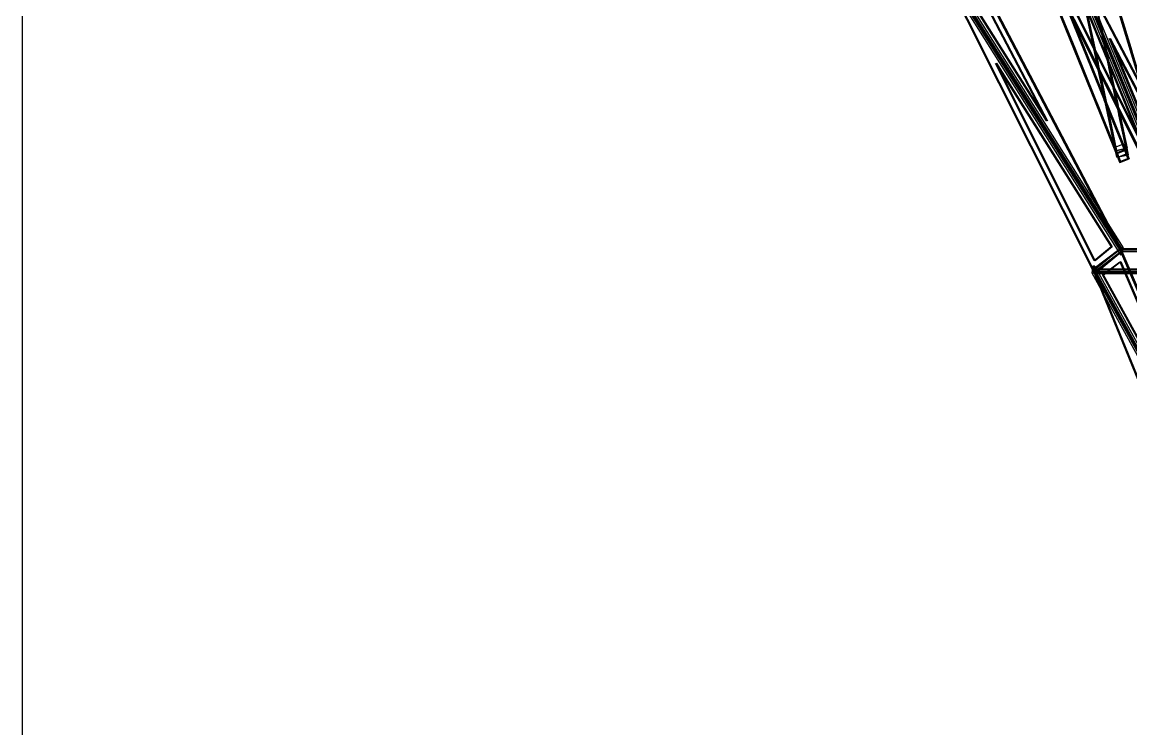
# Model space of a CAD drawing. Header units: millimetres. Extents: x -52000 to 48850, y -48850 to 51750.
# Drawn here: x -48000 to -31200, y 16786 to 27494 of the extents above; entities that cross this region are included whole.
import ezdxf

# ---------------------------------------------------------------- set-up
doc = ezdxf.new("R2010")
doc.units = ezdxf.units.MM
doc.layers.add('D-STR-BASE', color=7, linetype='Continuous', lineweight=25)
doc.layers.add('D-STR-STRC', color=7, linetype='Continuous', lineweight=25)

msp = doc.modelspace()

# ---------------------------------------------------------------- linework, layer by layer
at = {"layer": 'D-STR-BASE'}
msp.add_lwpolyline([(-48000, -48000), (48000, -48000), (48000, 48000), (-48000, 48000)], close=True, dxfattribs=at)
at = {"layer": 'D-STR-STRC'}
for points in [[(-35405.3, 35349.4), (-31421.5, 25508.7)], [(-35401.5, 35340.1), (-31417.7, 25499.4)], [(-35266.3, 35405.7), (-31282.5, 25565)], [(-35262.5, 35396.4), (-31278.7, 25555.7)], [(-35352.2, 35218.4), (-31368.5, 25377.7)], [(-35348.5, 35209), (-31364.7, 25368.3)], [(-35213.2, 35274.7), (-31229.4, 25434)], [(-35209.4, 35265.3), (-31225.6, 25424.6)], [(-32990, 32935.9), (-29440.1, 21257.2)], [(-32987.7, 32928.3), (-29437.8, 21249.6)], [(-31411.6, 25448), (-32989, 32882.3)], [(-32957.8, 32830), (-29407.9, 21151.2)], [(-32955.5, 32822.4), (-29405.6, 21143.7)], [(-31235.5, 25485.3), (-32812.9, 32919.7)], [(-33874.6, 28837.3), (-31347.8, 24018.2)], [(-33869.3, 28843.3), (-31342.1, 24022.9)], [(-32281.2, 28797), (-30164.1, 23638.3)], [(-32263.1, 28886), (-30146, 23727.3)], [(-32254.6, 28837.3), (-29727.8, 24018.2)], [(-32250.8, 28799.3), (-30133.7, 23640.7)], [(-32249.3, 28843.3), (-29722.1, 24022.9)], [(-32232.7, 28888.4), (-30115.6, 23729.7)], [(-34180.6, 28451.8), (-31354.7, 23969.8)], [(-34170.6, 28556.8), (-31344.7, 24074.9)], [(-34168, 28504.9), (-31752.3, 23684.6)], [(-34162.7, 28510.9), (-31746.6, 23689.2)], [(-34150.2, 28454.2), (-31324.3, 23972.2)], [(-34140.2, 28559.2), (-31314.3, 24077.2)], [(-32548, 28504.9), (-30132.3, 23684.6)], [(-32542.7, 28510.9), (-30126.6, 23689.2)], [(-31453.9, 25588.7), (-31421.5, 25508.7)], [(-31411.6, 25448), (-31432.4, 25545.8)], [(-31314.9, 25645), (-31282.5, 25565)], [(-31235.5, 25485.3), (-31256.3, 25583.2)], [(-31397.1, 25448.3), (-31364.7, 25368.3)], [(-31258, 25504.6), (-31225.6, 25424.6)], [(-31370.1, 24054.3), (-29299, 19228.5)], [(-31364.5, 24058.6), (-29293.1, 19232.1)], [(-31363.9, 24058.4), (-31347.3, 24019.8)], [(-31359.3, 24056.7), (-31341.5, 24022.7)], [(-31788.9, 23694.8), (-29307.3, 19180.7)], [(-31775.7, 23796.6), (-29294.1, 19282.5)], [(-31774.7, 23746.2), (-29802.8, 18919.7)], [(-31773.8, 23746.3), (-31758.1, 23707.7)], [(-31769.1, 23750.5), (-29797, 18923.3)], [(-31768.5, 23718.7), (-31751.4, 23684.7)], [(-31758.5, 23696.8), (-29276.9, 19182.7)], [(-31745.2, 23798.6), (-29263.7, 19284.5)]]:
    msp.add_lwpolyline(points, dxfattribs=at)
for points in [[(-35405.3, 35349.4), (-35348.5, 35209), (-31364.7, 25368.3), (-31421.5, 25508.7)], [(-35390.5, 35355.4), (-35333.6, 35215), (-31349.8, 25374.3), (-31406.7, 25514.7)], [(-35281.1, 35399.7), (-35224.3, 35259.3), (-31240.5, 25418.6), (-31297.3, 25559)], [(-35266.3, 35405.7), (-35209.4, 35265.3), (-31225.6, 25424.6), (-31282.5, 25565)], [(-32990, 32935.9), (-32955.5, 32822.4), (-29405.6, 21143.7), (-29440.1, 21257.2)], [(-32974.7, 32940.6), (-32940.2, 32827.1), (-29390.2, 21148.3), (-29424.8, 21261.8)], [(-31396, 25451.3), (-31396, 25451.3), (-32973.4, 32885.6), (-32973.4, 32885.6)], [(-31251.2, 25482), (-31251.2, 25482), (-32828.6, 32916.3), (-32828.6, 32916.3)], [(-34168, 28504.9), (-33869.3, 28843.3), (-31342.1, 24022.9)], [(-34152.8, 28506.2), (-33854.1, 28844.5), (-31326.9, 24024.2)], [(-32264.5, 28842), (-32563.2, 28503.6), (-30147.5, 23683.3)], [(-32249.3, 28843.3), (-32548, 28504.9), (-30132.3, 23684.6)], [(-32264.5, 28842.1), (-30147.5, 23683.4), (-29737.3, 24021.8)], [(-32249.3, 28843.3), (-30132.3, 23684.6), (-29722.1, 24022.9)], [(-34026.8, 28460.4), (-33862.8, 28646.1), (-32475.7, 26000.3)], [(-34011.6, 28461.7), (-33847.6, 28647.4), (-32460.5, 26001.6)], [(-32262.6, 28640.1), (-32438.2, 28441.1), (-31017.8, 25606.8)], [(-32247.4, 28641.3), (-32423, 28442.4), (-31002.6, 25608.1)], [(-34168, 28504.9), (-31342.1, 24022.9), (-31752.3, 23684.6)], [(-34152.8, 28506), (-31326.9, 24024), (-31737.1, 23685.7)], [(-32394.7, 27912.7), (-32359.3, 27825.2), (-32055.8, 27075.6)], [(-32390.3, 27901.8), (-32086.8, 27152.1), (-32051.4, 27064.6)], [(-32379.9, 27918.7), (-32344.5, 27831.2), (-32041, 27081.6)], [(-32375.5, 27907.8), (-32072, 27158.1), (-32036.6, 27070.6)], [(-32270.5, 27963), (-32235.1, 27875.5), (-31931.6, 27125.8)], [(-32266.1, 27952.1), (-31962.6, 27202.4), (-31927.2, 27114.9)], [(-32255.7, 27969), (-32220.3, 27881.5), (-31916.8, 27131.8)], [(-32251.3, 27958.1), (-31947.8, 27208.4), (-31912.3, 27120.9)], [(-31495.1, 28018), (-31473.6, 27947.2), (-31201.3, 27051.3)], [(-31490.1, 28001.5), (-31217.8, 27105.6), (-31196.3, 27034.8)], [(-31479.8, 28022.6), (-31458.3, 27951.9), (-31186, 27056)], [(-31474.8, 28006.1), (-31202.5, 27110.2), (-31181, 27039.5)], [(-31712.8, 26867.7), (-31836.1, 27448.6), (-31836.1, 27448.6)], [(-31704.1, 26826.6), (-31704.1, 26826.6), (-31827.4, 27407.5)], [(-31697.2, 26871), (-31820.5, 27451.9), (-31820.5, 27451.9)], [(-31688.5, 26829.9), (-31688.5, 26829.9), (-31811.7, 27410.9)], [(-31552.4, 26901.7), (-31675.7, 27482.7), (-31675.7, 27482.7)], [(-31543.7, 26860.6), (-31543.7, 26860.6), (-31667, 27441.6)], [(-31536.8, 26905), (-31660, 27486), (-31660, 27486)], [(-31528, 26863.9), (-31528, 26863.9), (-31651.3, 27444.9)], [(-31526, 27244.6), (-30145.3, 23880.1), (-29877.8, 24100.8)], [(-31510.8, 27245.8), (-30130.1, 23881.3), (-29862.6, 24101.9)], [(-32062.7, 27092.7), (-32027.3, 27005.1), (-31723.8, 26255.5)], [(-32058.3, 27081.7), (-31754.8, 26332.1), (-31719.4, 26244.5)], [(-32047.9, 27098.7), (-32012.5, 27011.2), (-31709, 26261.5)], [(-32043.5, 27087.7), (-31740, 26338.1), (-31704.6, 26250.5)], [(-31938.5, 27143), (-31903.1, 27055.4), (-31599.6, 26305.8)], [(-31934.1, 27132), (-31630.6, 26382.4), (-31595.2, 26294.8)], [(-31923.7, 27149), (-31888.3, 27061.4), (-31584.8, 26311.8)], [(-31919.3, 27138), (-31615.8, 26388.4), (-31580.4, 26300.8)], [(-33253, 26870.3), (-31498.9, 24088.3), (-31753.5, 23878.2)], [(-33237.8, 26871.4), (-31483.7, 24089.4), (-31738.3, 23879.3)], [(-31569.4, 26191.8), (-31692.7, 26772.8), (-31692.7, 26772.8)], [(-31560.7, 26150.7), (-31560.7, 26150.7), (-31684, 26731.7)], [(-31553.8, 26195.1), (-31677.1, 26776.1), (-31677.1, 26776.1)], [(-31545.1, 26154.1), (-31545.1, 26154.1), (-31668.3, 26735)], [(-31409, 26225.9), (-31532.3, 26806.8), (-31532.3, 26806.8)], [(-31400.3, 26184.8), (-31400.3, 26184.8), (-31523.6, 26765.7)], [(-31393.4, 26229.2), (-31516.6, 26810.1), (-31516.6, 26810.1)], [(-31384.7, 26188.1), (-31384.7, 26188.1), (-31507.9, 26769.1)], [(-31730.8, 26272.6), (-31695.3, 26185.1), (-31415.3, 25493.4)], [(-31726.3, 26261.7), (-31446.3, 25570), (-31410.9, 25482.5)], [(-31715.9, 26278.6), (-31680.5, 26191.1), (-31400.5, 25499.4)], [(-31711.5, 26267.7), (-31431.5, 25576), (-31396.1, 25488.5)], [(-31606.6, 26322.9), (-31571.1, 26235.4), (-31291.1, 25543.7)], [(-31602.1, 26311.9), (-31322.1, 25620.3), (-31286.7, 25532.8)], [(-31591.7, 26328.9), (-31556.3, 26241.4), (-31276.3, 25549.7)], [(-31587.3, 26318), (-31307.3, 25626.3), (-31271.9, 25538.8)], [(-31441.1, 25586.9), (-31549.3, 26096.9), (-31549.3, 26096.9)], [(-31432.4, 25545.8), (-31432.4, 25545.8), (-31540.6, 26055.8)], [(-31425.4, 25590.2), (-31533.7, 26100.3), (-31533.7, 26100.3)], [(-31416.7, 25549.1), (-31416.7, 25549.1), (-31524.9, 26059.2)], [(-31280.7, 25620.9), (-31388.9, 26131), (-31388.9, 26131)], [(-31272, 25579.8), (-31272, 25579.8), (-31380.2, 26089.9)], [(-31265, 25624.3), (-31373.2, 26134.3), (-31373.2, 26134.3)], [(-31256.3, 25583.2), (-31256.3, 25583.2), (-31364.5, 26093.2)], [(-31314.9, 25645), (-31453.9, 25588.7), (-31397.1, 25448.3), (-31258, 25504.6)], [(-31432.4, 25545.8), (-31256.3, 25583.2), (-31256.3, 25583.2), (-31432.4, 25545.8)], [(-31282.5, 25565), (-31421.5, 25508.7), (-31417.7, 25499.4), (-31278.7, 25555.7)], [(-31282.5, 25565), (-31421.5, 25508.7), (-31364.7, 25368.3), (-31225.6, 25424.6)], [(-31411.6, 25448), (-31235.5, 25485.3), (-31235.5, 25485.3), (-31411.6, 25448)], [(-31229.4, 25434), (-31368.5, 25377.7), (-31364.7, 25368.3), (-31225.6, 25424.6)], [(-31774.7, 23746.2), (-31364.5, 24058.6), (-29293.1, 19232.1)], [(-31773.8, 23746.3), (-30155.3, 23746.4), (-29745.3, 24058.5), (-31363.9, 24058.4)], [(-31768.5, 23718.7), (-30150, 23718.8), (-29740.8, 24056.8), (-31359.3, 24056.7)], [(-31759.4, 23747.3), (-31349.3, 24059.7), (-29277.9, 19233.2)], [(-31370.1, 24054.3), (-29750.1, 24054.3), (-29744.5, 24058.6), (-31364.5, 24058.6)], [(-31324.3, 23972.2), (-31314.3, 24077.2), (-31344.7, 24074.9), (-31354.7, 23969.8)], [(-31758.1, 23707.7), (-30139.5, 23707.8), (-29728.8, 24019.9), (-31347.3, 24019.8)], [(-31751.4, 23684.7), (-30132.9, 23684.8), (-29722.9, 24022.8), (-31341.5, 24022.7)], [(-31627.8, 23665.2), (-31366, 23864.6), (-30044.1, 20784.4)], [(-31612.5, 23666.3), (-31350.8, 23865.7), (-30028.8, 20785.4)], [(-31347.8, 24018.2), (-29727.8, 24018.2), (-29722.1, 24022.9), (-31342.1, 24022.9)], [(-31758.5, 23696.8), (-31745.2, 23798.6), (-31775.7, 23796.6), (-31788.9, 23694.8)], [(-30149.1, 23750.5), (-31769.1, 23750.5), (-31774.7, 23746.2), (-30154.7, 23746.2)], [(-31774.7, 23746.2), (-29293.1, 19232.1), (-29802.8, 18919.7)], [(-31759.5, 23747.1), (-29277.9, 19233), (-29787.6, 18920.6)], [(-30126.6, 23689.2), (-31746.6, 23689.2), (-31752.3, 23684.6), (-30132.3, 23684.6)]]:
    msp.add_lwpolyline(points, close=True, dxfattribs=at)

doc.saveas('drawing.dxf')
